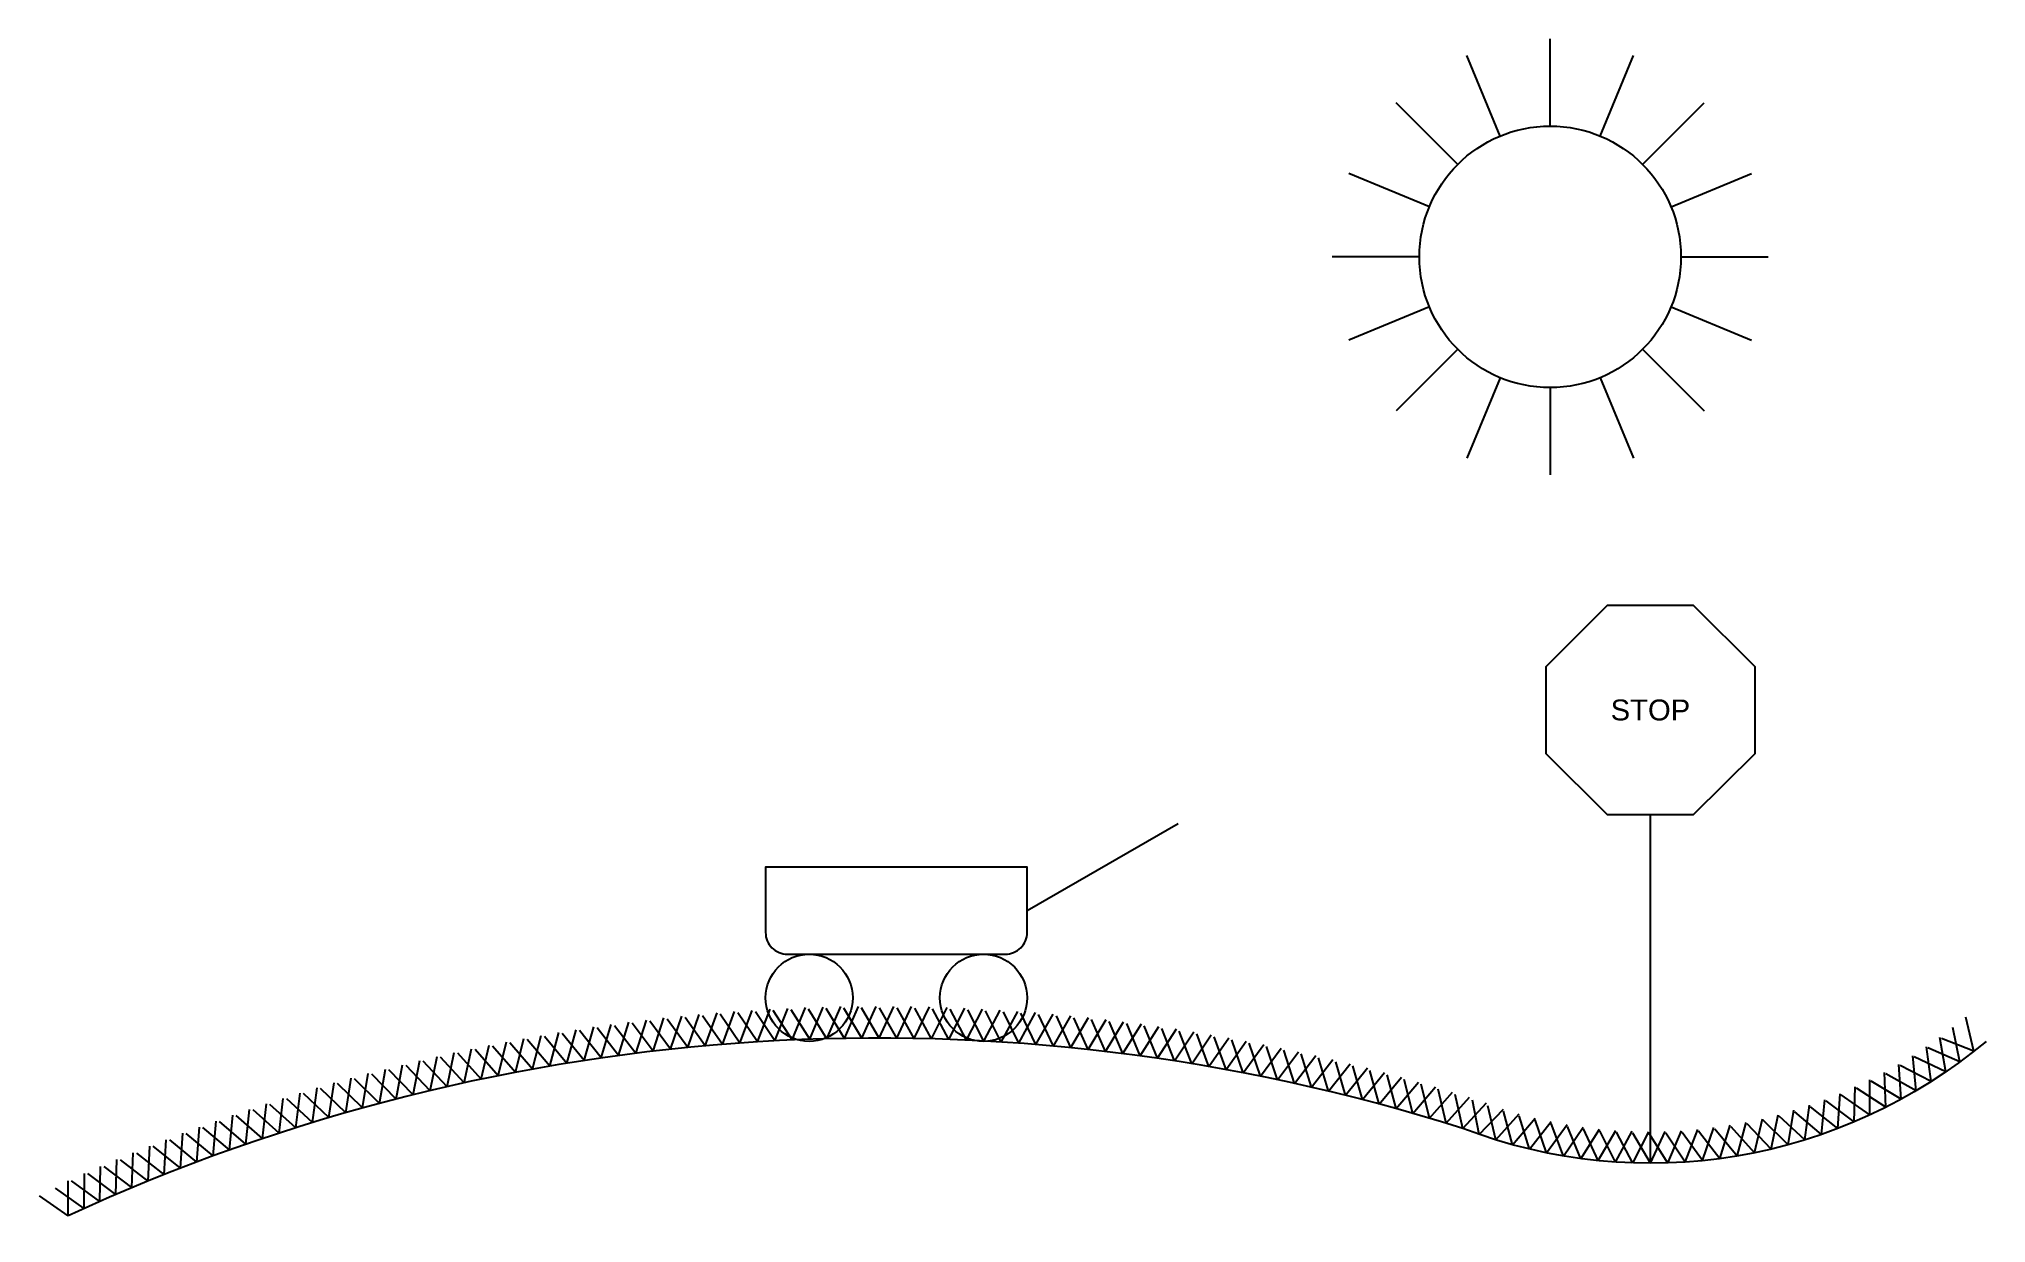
# Model space of a CAD drawing. Header units: inches. Extents: x -0.2 to 11, y 1 to 7.8.
import ezdxf
from ezdxf.enums import TextEntityAlignment as Align

# ---------------------------------------------------------------- set-up
doc = ezdxf.new("R2010")
doc.units = ezdxf.units.IN
doc.styles.get("Standard").update_dxf_attribs({"font": 'arial.ttf', "height": 0.12})

# ---------------------------------------------------------------- blocks, each defined once
blk = doc.blocks.new('*U1')
for q in [(-0.101, 0.173), (0.084, 0.182)]:
    blk.add_line((0, 0), q)
blk = doc.blocks.new('*U2')
at = {"color": 0, "linetype": 'ByBlock', "lineweight": -2, "transparency": 16777216}
for p, rotation in [((3.256, 1.931), 7.190908929243644), ((3.355, 1.944), 6.674829950932815), ((3.455, 1.955), 6.158750972621855), ((3.554, 1.965), 5.642671994309595), ((3.654, 1.974), 5.126593015997999), ((3.753, 1.983), 4.610514037687241), ((3.853, 1.99), 4.094435059376935), ((3.953, 1.997), 3.578356081066895), ((4.053, 2.003), 3.062277102756021), ((4.153, 2.008), 2.546198124445871), ((4.253, 2.012), 2.030119146135032), ((4.352, 2.015), 1.514040167823152), ((4.452, 2.017), 0.9979611895127805), ((4.552, 2.018), 0.4818822111996321), ((4.652, 2.019), 359.9658032328947), ((4.752, 2.018), 359.4497242545784), ((4.852, 2.017), 358.9336452762666), ((4.952, 2.015), 358.4175662979545), ((5.052, 2.011), 357.9014873196428), ((5.152, 2.007), 357.3854083413318), ((5.252, 2.002), 356.8693293630217), ((5.352, 1.996), 356.3532503847101), ((5.452, 1.99), 355.8371714063978), ((5.551, 1.982), 355.3210924280875), ((5.651, 1.973), 354.8050134497767), ((5.751, 1.964), 354.2889344714644), ((5.85, 1.953), 353.7728554931536), ((5.949, 1.942), 353.2567765148434), ((6.049, 1.93), 352.7406975365326), ((10.93, 1.943), 38.19564506775309), ((2.565, 1.822), 10.80346177742389), ((2.663, 1.84), 10.28738279911302), ((2.762, 1.858), 9.771303820802162), ((2.86, 1.874), 9.255224842489891), ((2.959, 1.89), 8.73914586417903), ((3.058, 1.905), 8.223066885868189), ((3.157, 1.919), 7.706987907555916), ((6.148, 1.917), 352.224618558221), ((6.247, 1.903), 351.7085395799094), ((6.346, 1.888), 351.1924606015985), ((6.444, 1.872), 350.6763816232877), ((6.543, 1.855), 350.1603026449761), ((6.642, 1.838), 349.6442236666646), ((6.74, 1.82), 349.128144688353), ((10.769, 1.825), 34.37592643354795), ((10.85, 1.883), 36.2857857506506), ((2.076, 1.717), 13.38385666898313), ((2.173, 1.74), 12.86777769067156), ((2.271, 1.762), 12.3516987123593), ((2.369, 1.783), 11.83561973404704), ((2.467, 1.803), 11.31954075573546), ((6.838, 1.8), 348.6120657100414), ((6.936, 1.78), 348.0959867317299), ((7.034, 1.759), 347.5799077534182), ((7.131, 1.737), 347.063828775106), ((7.229, 1.714), 346.5477497967937), ((10.6, 1.717), 30.5562077993426), ((10.685, 1.77), 32.46606711644528), ((1.592, 1.591), 15.96425156053957), ((1.689, 1.618), 15.44817258222872), ((1.785, 1.644), 14.93209360391711), ((1.882, 1.669), 14.41601462560556), ((1.979, 1.694), 13.899935647294), ((7.326, 1.691), 346.0316708184828), ((7.423, 1.666), 345.515591840172), ((7.519, 1.64), 344.9995128618597), ((7.616, 1.614), 344.4834338835475), ((7.712, 1.587), 343.967354905236), ((10.425, 1.622), 26.736489165138), ((10.513, 1.668), 28.64634848224032), ((1.305, 1.504), 17.51248849547145), ((1.401, 1.534), 16.99640951715988), ((1.496, 1.563), 16.48033053884973), ((7.808, 1.559), 343.4512759269257), ((7.904, 1.53), 342.9351969486156), ((7.999, 1.5), 342.4191179703047), ((10.15, 1.5), 21.00691121383077), ((10.243, 1.538), 22.91677053093303), ((10.334, 1.578), 24.82662984803575), ((0.926, 1.377), 19.57680440871558), ((1.02, 1.41), 19.06072543040331), ((1.115, 1.442), 18.54464645209245), ((1.21, 1.474), 18.0285674737823), ((8.093, 1.466), 340.8998655546774), ((8.188, 1.435), 342.8097248717796), ((8.284, 1.407), 344.7195841888823), ((8.381, 1.382), 346.6294435059847), ((9.768, 1.382), 13.36747394542028), ((9.865, 1.407), 15.27733326252313), ((9.961, 1.435), 17.18719257962579), ((10.056, 1.466), 19.09705189672828), ((0.645, 1.273), 21.12504134364745), ((0.738, 1.308), 20.6089623653373), ((0.832, 1.343), 20.09288338702714), ((8.479, 1.361), 348.5393028230871), ((8.577, 1.342), 350.4491621401893), ((8.676, 1.327), 352.3590214572917), ((8.775, 1.316), 354.2688807743942), ((8.875, 1.308), 356.1787400914964), ((8.975, 1.302), 358.0885994085988), ((9.075, 1.301), 359.9984587259675), ((9.175, 1.302), 1.908318042803627), ((9.275, 1.307), 3.818177359906437), ((9.374, 1.316), 5.728036677009364), ((9.474, 1.327), 7.637895994112028), ((9.572, 1.342), 9.547755311214871), ((9.671, 1.361), 11.45761462831761), ((0.366, 1.161), 22.67327827858146), ((0.459, 1.199), 22.15719930027061), ((0.551, 1.236), 21.64112032195904), ((0.091, 1.041), 24.22151521351476), ((0.182, 1.082), 23.70543623520387), ((0.274, 1.122), 23.18935725689232), ((0, 1), 24.73759419182561)]:
    blk.add_blockref('*U1', p, dxfattribs=dict(at, rotation=rotation))
blk = doc.blocks.new('*U3')
blk.add_line((-0.25, 0), (0.25, 0))
blk = doc.blocks.new('*U4')
at = {"color": 0, "linetype": 'ByBlock', "lineweight": -2, "transparency": 16777216}
for p, rotation in [((8.5, 7.5), 89.99999999999999), ((8.117, 7.424), 112.5), ((8.883, 7.424), 67.49999999999997), ((7.793, 7.207), 135), ((9.207, 7.207), 45), ((7.576, 6.883), 157.5), ((9.424, 6.883), 22.49999999999999), ((7.5, 6.5), 180), ((7.576, 6.117), 202.4999999999999), ((9.424, 6.117), 337.5), ((7.793, 5.793), 225), ((9.207, 5.793), 314.9999999999999), ((8.117, 5.576), 247.4999999999999), ((8.5, 5.5), 269.9999999999999), ((8.883, 5.576), 292.5)]:
    blk.add_blockref('*U3', p, dxfattribs=dict(at, rotation=rotation))
blk.add_blockref('*U3', (9.5, 6.5), dxfattribs=at)

msp = doc.modelspace()

# ---------------------------------------------------------------- linework, layer by layer
for p, q in [((5.5, 2.75), (6.366, 3.25)), ((9.075, 1.301), (9.075, 3.301))]:
    msp.add_line(p, q)
msp.add_lwpolyline([(8.826, 4.501), (8.475, 4.149), (8.475, 3.652), (8.826, 3.301), (9.323, 3.301), (9.675, 3.652), (9.675, 4.149), (9.323, 4.501)], close=True)
msp.add_lwpolyline([(4.125, 2.5), (5.375, 2.5, 0.414214), (5.5, 2.625), (5.5, 3), (4, 3), (4, 2.625, 0.414214)], format="xyb", close=True)
msp.add_lwpolyline([(11, 2, -0.272231), (8, 1.5, 0.186795), (0, 1)], format="xyb")
for centre, radius in [((8.5, 6.5), 0.75), ((4.25, 2.25), 0.25), ((5.25, 2.25), 0.25)]:
    msp.add_circle(centre, radius)

# ---------------------------------------------------------------- block references
for name in ['*U4', '*U2']:
    msp.add_blockref(name, (0, 0))

# ---------------------------------------------------------------- texts
msp.add_text('STOP', height=0.12).set_placement((9.075, 3.901), align=Align.MIDDLE)

doc.saveas('drawing.dxf')
